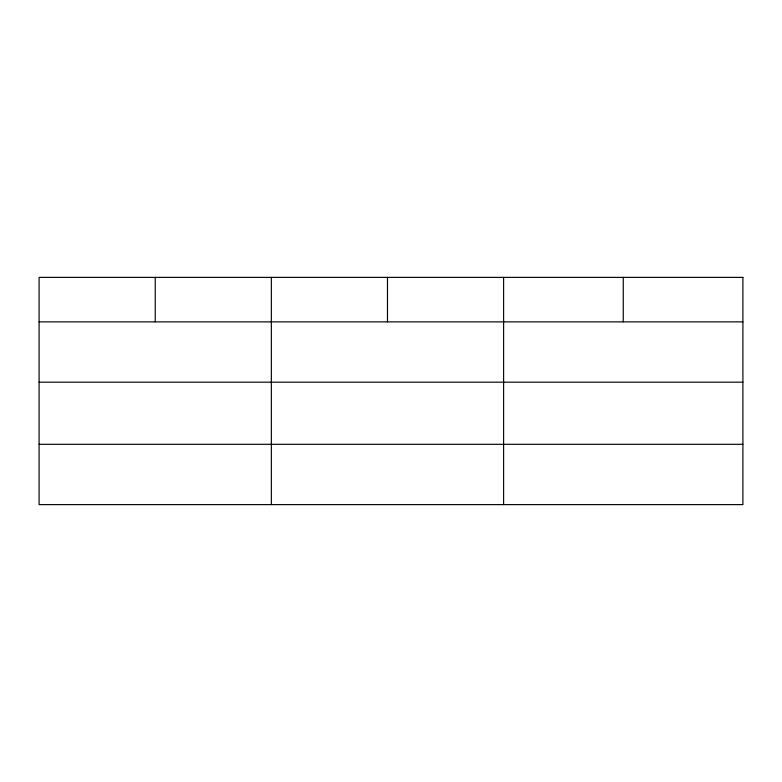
<?xml version="1.0" encoding="UTF-8"?>
<svg xmlns="http://www.w3.org/2000/svg" width="782" height="782" viewBox="0 0 782 782"><rect width="100%" height="100%" fill="white"/><g stroke="black" fill="none" stroke-linecap="round" stroke-linejoin="round"><path stroke-width="1.17" d="M39.1 321.871L742.9 321.871M39.1 382.173L742.9 382.173M39.1 444.313L742.9 444.313M623.254 277.385L623.254 321.871M503.608 277.385L503.608 504.615M387.481 277.385L387.481 321.871M271.354 277.385L271.354 504.615M155.227 277.385L155.227 321.871M742.9 277.385L39.1 277.385L39.1 504.615L742.9 504.615L742.9 277.385"/></g></svg>
